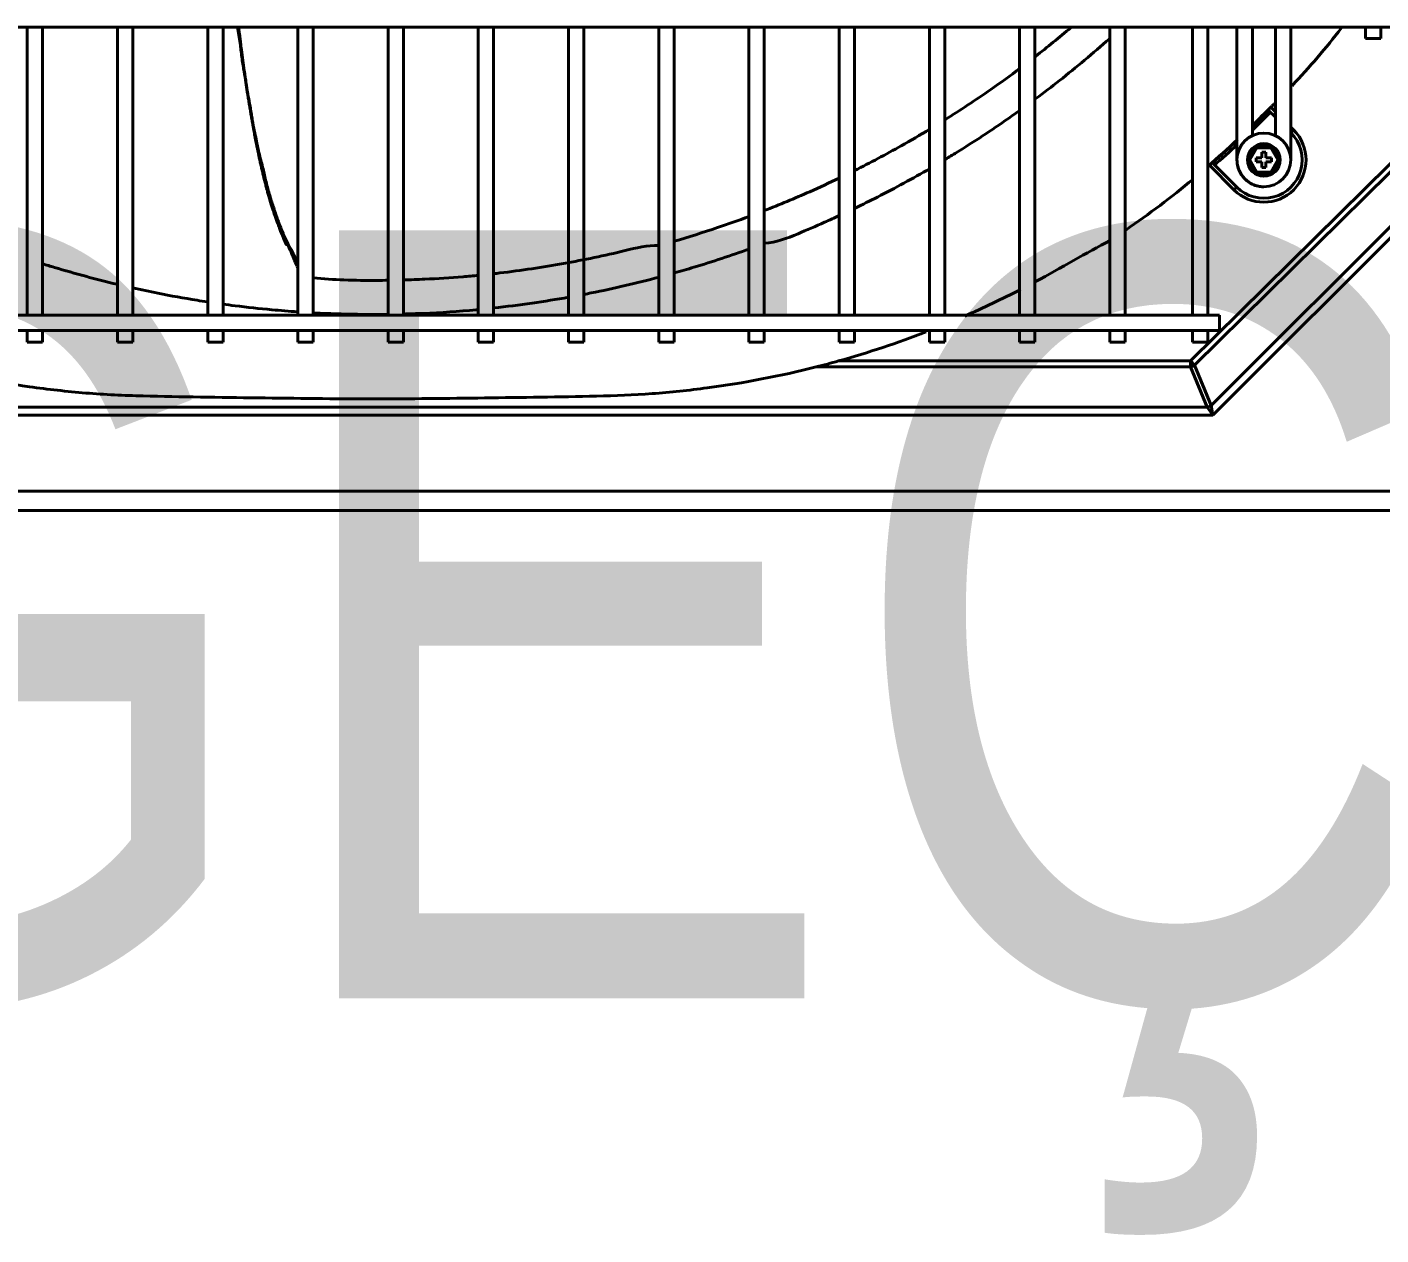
# Model space of a CAD drawing. Extents: x 58467 to 79089, y -33726 to -17391.
# Drawn here: x 72358.9 to 72394.16, y -19504.77 to -19473.31 of the extents above; entities that cross this region are included whole.
import ezdxf

# ---------------------------------------------------------------- set-up
doc = ezdxf.new("R2010")
doc.units = 0
doc.header["$LTSCALE"] = 100
doc.layers.add('+ENTE-ST-DOSEME USTU KONDDRENAJ', color=110, linetype='DOSEMEUSTUKONDENSDRENAJ_LINE', lineweight=40)
doc.layers.add('BA_text_material', color=12, linetype='Continuous')
doc.styles.add('text2', font='arial.ttf', dxfattribs={"width": 0.8})
doc.linetypes.add('DOSEMEUSTUKONDENSDRENAJ_LINE', pattern='A,300,-40,["CD",Standard,S=15,R=0,X=-35,Y=-7.5],0', length=340)

# ---------------------------------------------------------------- blocks, each defined once
blk = doc.blocks.new('2 KAT SOL')
at = {"color": 3}
for p, q in [((54065.897, -32174.396, -3.539), (54184.259, -32174.396, -3.539)), ((54146.707, -32174.395, -3.539), (54146.707, -32181.9, -3.539)), ((54147.107, -32181.9, -3.539), (54147.107, -32174.395, -3.539)), ((54149.058, -32174.395, -3.539), (54149.058, -32181.9, -3.539)), ((54149.458, -32181.9, -3.539), (54149.458, -32174.395, -3.539)), ((54151.408, -32174.395, -3.539), (54151.408, -32181.9, -3.539)), ((54151.808, -32181.9, -3.539), (54151.808, -32174.395, -3.539)), ((54153.757, -32174.395, -3.539), (54153.757, -32181.9, -3.539)), ((54154.157, -32181.9, -3.539), (54154.157, -32174.395, -3.539)), ((54156.107, -32174.395, -3.539), (54156.107, -32181.9, -3.539)), ((54156.507, -32181.9, -3.539), (54156.507, -32174.395, -3.539)), ((54158.457, -32174.395, -3.539), (54158.457, -32181.9, -3.539)), ((54158.856, -32181.9, -3.539), (54158.856, -32174.395, -3.539)), ((54160.806, -32174.395, -3.539), (54160.806, -32181.9, -3.539)), ((54161.206, -32181.9, -3.539), (54161.206, -32174.395, -3.539)), ((54163.156, -32174.395, -3.539), (54163.156, -32181.9, -3.539)), ((54163.556, -32181.9, -3.539), (54163.556, -32174.395, -3.539)), ((54165.505, -32174.395, -3.539), (54165.505, -32181.9, -3.539)), ((54165.905, -32181.9, -3.539), (54165.905, -32174.395, -3.539)), ((54167.855, -32174.395, -3.539), (54167.855, -32181.9, -3.539)), ((54168.255, -32181.9, -3.539), (54168.255, -32174.395, -3.539)), ((54170.205, -32174.395, -3.539), (54170.205, -32181.9, -3.539)), ((54170.605, -32181.9, -3.539), (54170.605, -32174.395, -3.539)), ((54172.554, -32174.395, -3.539), (54172.554, -32181.9, -3.539)), ((54172.954, -32181.9, -3.539), (54172.954, -32174.395, -3.539)), ((54174.904, -32174.403, -3.539), (54174.893, -32174.396, -3.539)), ((54174.904, -32174.395, -3.539), (54174.904, -32181.9, -3.539)), ((54175.304, -32181.9, -3.539), (54175.304, -32174.395, -3.539)), ((54177.061, -32174.395, -3.539), (54177.061, -32181.9, -3.539)), ((54177.46, -32181.9, -3.539), (54177.46, -32174.395, -3.539)), ((54178.218, -32174.396, -3.539), (54178.218, -32175.53, -3.539)), ((54178.618, -32175.53, -3.539), (54178.618, -32174.396, -3.539)), ((54179.217, -32174.395, -3.539), (54179.217, -32175.53, -3.539)), ((54179.617, -32175.53, -3.539), (54179.617, -32174.395, -3.539)), ((54181.567, -32174.396, -3.539), (54181.567, -32174.696, -3.539)), ((54181.967, -32174.696, -3.539), (54181.567, -32174.696, -3.539)), ((54181.967, -32174.696, -3.539), (54181.967, -32174.396, -3.539)), ((54178.218, -32175.221, -3.539), (54178.218, -32176.683, -3.539)), ((54178.618, -32176.683, -3.539), (54178.618, -32175.221, -3.539)), ((54179.217, -32175.53, -3.539), (54179.217, -32175.813, -3.539)), ((54179.617, -32175.813, -3.539), (54179.617, -32175.53, -3.539)), ((54177.004, -32183.089, -3.539), (54184.247, -32175.941, -3.539)), ((54184.357, -32176.051, -3.539), (54177.114, -32183.199, -3.539)), ((54179.217, -32175.813, -3.539), (54179.217, -32176.178, -3.539)), ((54179.617, -32176.178, -3.539), (54179.617, -32175.813, -3.539)), ((54178.218, -32176.461, -3.539), (54178.218, -32177.838, -3.539)), ((54178.618, -32177.221, -3.539), (54178.618, -32176.461, -3.539)), ((54179.217, -32176.178, -3.539), (54179.217, -32176.461, -3.539)), ((54179.217, -32176.178, -3.539), (54179.217, -32176.178, -3.539)), ((54179.217, -32176.178, -3.539), (54179.217, -32176.178, -3.539)), ((54179.217, -32176.461, -3.539), (54179.217, -32177.221, -3.539)), ((54179.617, -32176.178, -3.539), (54179.617, -32176.178, -3.539)), ((54179.617, -32176.461, -3.539), (54179.617, -32176.178, -3.539)), ((54179.617, -32177.852, -3.539), (54179.617, -32176.461, -3.539)), ((54177.548, -32184.247, -3.539), (54185.314, -32176.484, -3.539)), ((54185.571, -32176.527, -3.539), (54177.59, -32184.504, -3.539)), ((54179.217, -32176.74, -3.539), (54179.032, -32176.555, -3.539)), ((54179.102, -32176.483, -3.539), (54179.217, -32176.598, -3.539)), ((54179.617, -32176.998, -3.539), (54179.695, -32177.076, -3.539)), ((54179.624, -32177.147, -3.539), (54179.617, -32177.14, -3.539)), ((54179.695, -32177.076, -3.539), (54179.624, -32177.147, -3.539)), ((54178.492, -32177.854, -3.539), (54178.705, -32177.486, -3.539)), ((54178.734, -32177.536, -3.539), (54178.55, -32177.854, -3.539)), ((54178.705, -32177.486, -3.539), (54179.13, -32177.486, -3.539)), ((54178.734, -32177.536, -3.539), (54178.705, -32177.486, -3.539)), ((54179.101, -32177.536, -3.539), (54178.734, -32177.536, -3.539)), ((54179.13, -32177.486, -3.539), (54179.101, -32177.536, -3.539)), ((54179.285, -32177.854, -3.539), (54179.101, -32177.536, -3.539)), ((54179.13, -32177.486, -3.539), (54179.342, -32177.854, -3.539)), ((54178.705, -32178.222, -3.539), (54178.492, -32177.854, -3.539)), ((54178.55, -32177.854, -3.539), (54178.492, -32177.854, -3.539)), ((54178.55, -32177.854, -3.539), (54178.734, -32178.172, -3.539)), ((54178.717, -32177.804, -3.539), (54178.717, -32177.904, -3.539)), ((54178.867, -32177.804, -3.539), (54178.717, -32177.804, -3.539)), ((54178.967, -32177.654, -3.539), (54178.867, -32177.654, -3.539)), ((54178.867, -32177.804, -3.539), (54178.867, -32177.654, -3.539)), ((54178.967, -32177.654, -3.539), (54178.967, -32177.804, -3.539)), ((54178.967, -32177.804, -3.539), (54179.117, -32177.804, -3.539)), ((54179.101, -32178.172, -3.539), (54179.285, -32177.854, -3.539)), ((54179.117, -32177.804, -3.539), (54179.117, -32177.904, -3.539)), ((54179.342, -32177.854, -3.539), (54179.13, -32178.222, -3.539)), ((54179.342, -32177.854, -3.539), (54179.285, -32177.854, -3.539)), ((54178.14, -32178.631, -3.539), (54177.503, -32177.994, -3.539)), ((54177.578, -32177.929, -3.539), (54178.21, -32178.561, -3.539)), ((54178.734, -32178.172, -3.539), (54178.705, -32178.222, -3.539)), ((54179.13, -32178.222, -3.539), (54178.705, -32178.222, -3.539)), ((54178.867, -32177.904, -3.539), (54178.717, -32177.904, -3.539)), ((54178.734, -32178.172, -3.539), (54179.101, -32178.172, -3.539)), ((54178.867, -32178.054, -3.539), (54178.867, -32177.904, -3.539)), ((54178.967, -32178.054, -3.539), (54178.867, -32178.054, -3.539)), ((54178.967, -32177.904, -3.539), (54178.967, -32178.054, -3.539)), ((54178.967, -32177.904, -3.539), (54179.117, -32177.904, -3.539)), ((54179.13, -32178.222, -3.539), (54179.101, -32178.172, -3.539)), ((54178.14, -32178.631, -3.539), (54178.21, -32178.561, -3.539)), ((54177.76, -32181.9, -3.539), (54072.305, -32181.9, -3.539)), ((54177.76, -32182.1, -3.539), (54177.76, -32181.9, -3.539)), ((54177.76, -32182.3, -3.539), (54177.76, -32182.1, -3.539)), ((54072.305, -32182.3, -3.539), (54177.76, -32182.3, -3.539)), ((54146.707, -32182.3, -3.539), (54146.707, -32182.6, -3.539)), ((54147.107, -32182.6, -3.539), (54147.107, -32182.3, -3.539)), ((54149.058, -32182.3, -3.539), (54149.058, -32182.6, -3.539)), ((54149.458, -32182.6, -3.539), (54149.458, -32182.3, -3.539)), ((54151.408, -32182.3, -3.539), (54151.408, -32182.6, -3.539)), ((54151.808, -32182.6, -3.539), (54151.808, -32182.3, -3.539)), ((54153.757, -32182.3, -3.539), (54153.757, -32182.6, -3.539)), ((54154.157, -32182.6, -3.539), (54154.157, -32182.3, -3.539)), ((54156.107, -32182.3, -3.539), (54156.107, -32182.6, -3.539)), ((54156.507, -32182.6, -3.539), (54156.507, -32182.3, -3.539)), ((54158.457, -32182.3, -3.539), (54158.457, -32182.6, -3.539)), ((54158.856, -32182.6, -3.539), (54158.856, -32182.3, -3.539)), ((54160.806, -32182.3, -3.539), (54160.806, -32182.6, -3.539)), ((54161.206, -32182.6, -3.539), (54161.206, -32182.3, -3.539)), ((54163.156, -32182.3, -3.539), (54163.156, -32182.6, -3.539)), ((54163.556, -32182.6, -3.539), (54163.556, -32182.3, -3.539)), ((54165.505, -32182.3, -3.539), (54165.505, -32182.6, -3.539)), ((54165.905, -32182.6, -3.539), (54165.905, -32182.3, -3.539)), ((54167.855, -32182.3, -3.539), (54167.855, -32182.6, -3.539)), ((54168.255, -32182.6, -3.539), (54168.255, -32182.3, -3.539)), ((54170.205, -32182.3, -3.539), (54170.205, -32182.6, -3.539)), ((54170.605, -32182.6, -3.539), (54170.605, -32182.3, -3.539)), ((54172.554, -32182.3, -3.539), (54172.554, -32182.6, -3.539)), ((54172.954, -32182.6, -3.539), (54172.954, -32182.3, -3.539)), ((54174.904, -32182.3, -3.539), (54174.904, -32182.6, -3.539)), ((54175.304, -32182.6, -3.539), (54175.304, -32182.3, -3.539)), ((54177.061, -32182.3, -3.539), (54177.061, -32182.6, -3.539)), ((54177.46, -32182.6, -3.539), (54177.46, -32182.3, -3.539)), ((54147.107, -32182.6, -3.539), (54146.707, -32182.6, -3.539)), ((54149.458, -32182.6, -3.539), (54149.058, -32182.6, -3.539)), ((54151.808, -32182.6, -3.539), (54151.408, -32182.6, -3.539)), ((54154.157, -32182.6, -3.539), (54153.757, -32182.6, -3.539)), ((54156.507, -32182.6, -3.539), (54156.107, -32182.6, -3.539)), ((54158.856, -32182.6, -3.539), (54158.457, -32182.6, -3.539)), ((54161.206, -32182.6, -3.539), (54160.806, -32182.6, -3.539)), ((54163.556, -32182.6, -3.539), (54163.156, -32182.6, -3.539)), ((54165.905, -32182.6, -3.539), (54165.505, -32182.6, -3.539)), ((54168.255, -32182.6, -3.539), (54167.855, -32182.6, -3.539)), ((54170.605, -32182.6, -3.539), (54170.205, -32182.6, -3.539)), ((54172.954, -32182.6, -3.539), (54172.554, -32182.6, -3.539)), ((54175.304, -32182.6, -3.539), (54174.904, -32182.6, -3.539)), ((54177.46, -32182.6, -3.539), (54177.061, -32182.6, -3.539)), ((54167.842, -32183.089, -3.539), (54177.004, -32183.089, -3.539)), ((54177.004, -32183.089, -3.539), (54177.004, -32183.245, -3.539)), ((54177.004, -32183.089, -3.539), (54177.114, -32183.199, -3.539)), ((54177.004, -32183.245, -3.539), (54167.257, -32183.245, -3.539)), ((54177.438, -32184.292, -3.539), (54177.004, -32183.245, -3.539)), ((54177.114, -32183.199, -3.539), (54177.548, -32184.247, -3.539)), ((54177.59, -32184.504, -3.539), (54072.432, -32184.504, -3.539)), ((54072.585, -32184.292, -3.539), (54177.438, -32184.292, -3.539)), ((54177.59, -32184.504, -3.539), (54177.438, -32184.292, -3.539)), ((54177.548, -32184.247, -3.539), (54177.59, -32184.504, -3.539)), ((54067.032, -32186.483, -3.539), (54183.081, -32186.483, -3.539)), ((54183.081, -32186.983, -3.539), (54067.032, -32186.983, -3.539))]:
    blk.add_line(p, q, dxfattribs=at)
for radius in [0.7, 0.425, 0.425]:
    blk.add_circle((54178.917, -32177.854, -3.539), radius, dxfattribs=at)
at = {"color": 3, "extrusion": (0, 0, -1)}
blk.add_arc((-54178.917, -32177.854, 3.539), 1.1, 135, 315, dxfattribs=at)
at = {"color": 3}
blk.add_arc((54178.917, -32177.854, -3.539), 1, 225, 45, dxfattribs=at)
for centre in [(54177.004, -32183.089, -3.539), (54177.438, -32184.137, -3.539)]:
    blk.add_ellipse(centre, major_axis=(-0.203, -0.084), ratio=0.678598, start_param=1.296782, end_param=1.844811, dxfattribs=at)
for points, knots in [([(54152.189, -32174.395, -3.539), (54152.191, -32174.414, -3.539), (54152.212, -32174.573, -3.539), (54152.252, -32174.777, -3.539), (54152.279, -32175.039, -3.539), (54152.312, -32175.289, -3.539), (54152.358, -32175.553, -3.539), (54152.393, -32175.776, -3.539), (54152.419, -32175.961, -3.539), (54152.445, -32176.129, -3.539), (54152.493, -32176.331, -3.539), (54152.527, -32176.543, -3.539), (54152.556, -32176.738, -3.539), (54152.59, -32176.938, -3.539), (54152.652, -32177.226, -3.539), (54152.696, -32177.459, -3.539), (54152.773, -32177.81, -3.539), (54152.837, -32178.014, -3.539), (54152.888, -32178.251, -3.539), (54152.928, -32178.431, -3.539), (54152.974, -32178.613, -3.539), (54153.018, -32178.76, -3.539), (54153.046, -32178.855, -3.539), (54153.073, -32178.946, -3.539), (54153.114, -32179.069, -3.539), (54153.174, -32179.25, -3.539), (54153.295, -32179.59, -3.539), (54153.447, -32179.964, -3.539), (54153.603, -32180.228, -3.539), (54153.692, -32180.407, -3.539), (54153.74, -32180.506, -3.539), (54153.755, -32180.545, -3.539), (54153.758, -32180.554, -3.539)], [0, 0, 0, 0, 0.008371, 0.069424, 0.094367, 0.121283, 0.179384, 0.232883, 0.253705, 0.270958, 0.305551, 0.345961, 0.367488, 0.389621, 0.435291, 0.515912, 0.532189, 0.589294, 0.613481, 0.639638, 0.667776, 0.697453, 0.714276, 0.72148, 0.744733, 0.767084, 0.80554, 0.900316, 0.940461, 0.976172, 0.994503, 1, 1, 1, 1]), ([(54152.215, -32174.396, -3.539), (54152.219, -32174.426, -3.539), (54152.229, -32174.516, -3.539), (54152.244, -32174.637, -3.539), (54152.262, -32174.788, -3.539), (54152.279, -32174.925, -3.539), (54152.299, -32175.078, -3.539), (54152.317, -32175.214, -3.539), (54152.335, -32175.349, -3.539), (54152.355, -32175.497, -3.539), (54152.374, -32175.629, -3.539), (54152.395, -32175.774, -3.539), (54152.412, -32175.89, -3.539), (54152.434, -32176.035, -3.539), (54152.454, -32176.165, -3.539), (54152.476, -32176.308, -3.539), (54152.497, -32176.437, -3.539), (54152.519, -32176.567, -3.539), (54152.541, -32176.696, -3.539), (54152.563, -32176.825, -3.539), (54152.583, -32176.939, -3.539), (54152.606, -32177.065, -3.539), (54152.626, -32177.175, -3.539), (54152.652, -32177.312, -3.539), (54152.674, -32177.421, -3.539), (54152.701, -32177.556, -3.539), (54152.723, -32177.664, -3.539), (54152.749, -32177.784, -3.539), (54152.772, -32177.89, -3.539), (54152.798, -32178.009, -3.539), (54152.826, -32178.128, -3.539), (54152.851, -32178.233, -3.539), (54152.877, -32178.338, -3.539), (54152.903, -32178.442, -3.539), (54152.93, -32178.545, -3.539), (54152.957, -32178.647, -3.539), (54152.985, -32178.747, -3.539), (54153.014, -32178.846, -3.539), (54153.042, -32178.942, -3.539), (54153.072, -32179.04, -3.539), (54153.103, -32179.136, -3.539), (54153.131, -32179.219, -3.539), (54153.159, -32179.302, -3.539), (54153.191, -32179.395, -3.539), (54153.224, -32179.486, -3.539), (54153.253, -32179.565, -3.539), (54153.283, -32179.643, -3.539), (54153.313, -32179.72, -3.539), (54153.347, -32179.806, -3.539), (54153.377, -32179.88, -3.539), (54153.407, -32179.953, -3.539), (54153.432, -32180.014, -3.539), (54153.458, -32180.074, -3.539), (54153.487, -32180.048, -3.539), (54153.515, -32180.114, -3.539), (54153.543, -32180.18, -3.539), (54153.566, -32180.231, -3.539), (54153.59, -32180.287, -3.539), (54153.61, -32180.333, -3.539), (54153.633, -32180.386, -3.539), (54153.651, -32180.427, -3.539), (54153.672, -32180.474, -3.539), (54153.69, -32180.516, -3.539), (54153.705, -32180.551, -3.539), (54153.721, -32180.588, -3.539), (54153.728, -32180.604, -3.539), (54153.73, -32180.609, -3.539)], [0, 0, 0, 0, 0.011806, 0.035618, 0.047525, 0.071337, 0.089197, 0.107056, 0.124916, 0.142775, 0.166588, 0.178494, 0.202307, 0.214213, 0.238026, 0.255886, 0.273745, 0.291605, 0.309464, 0.327324, 0.345183, 0.357089, 0.380902, 0.392808, 0.416621, 0.428527, 0.45234, 0.464246, 0.482106, 0.499965, 0.517825, 0.535684, 0.547591, 0.56545, 0.58331, 0.595216, 0.613075, 0.630935, 0.642841, 0.660701, 0.67856, 0.690467, 0.702373, 0.720232, 0.738092, 0.749998, 0.761905, 0.779764, 0.79167, 0.80953, 0.821436, 0.833343, 0.845249, 0.857155, 0.875015, 0.886921, 0.898827, 0.910734, 0.92264, 0.934546, 0.946453, 0.958359, 0.970265, 0.982172, 0.994078, 1, 1, 1, 1]), ([(54174.926, -32174.673, -3.539), (54174.915, -32174.682, -3.539), (54174.692, -32174.88, -3.539), (54174.254, -32175.258, -3.539), (54173.615, -32175.776, -3.539), (54173.188, -32176.103, -3.539), (54172.981, -32176.257, -3.539)], [0, 0, 0, 0, 0.017533, 0.356451, 0.69177, 1, 1, 1, 1]), ([(54170.613, -32176.809, -3.539), (54171.012, -32176.559, -3.539), (54171.668, -32176.124, -3.539), (54172.314, -32175.657, -3.539), (54172.566, -32175.467, -3.539)], [0, 0, 0, 0, 0.605389, 1, 1, 1, 1]), ([(54172.572, -32176.556, -3.539), (54172.47, -32176.629, -3.539), (54172.147, -32176.858, -3.539), (54171.596, -32177.231, -3.539), (54171.045, -32177.582, -3.539), (54170.719, -32177.781, -3.539), (54170.622, -32177.839, -3.539)], [0, 0, 0, 0, 0.160934, 0.509713, 0.854631, 1, 1, 1, 1]), ([(54168.259, -32178.131, -3.539), (54168.665, -32177.928, -3.539), (54169.318, -32177.582, -3.539), (54169.966, -32177.204, -3.539), (54170.211, -32177.056, -3.539)], [0, 0, 0, 0, 0.619127, 1, 1, 1, 1]), ([(54178.218, -32177.854, -3.539), (54178.218, -32177.915, -3.539), (54178.232, -32178.028, -3.539), (54178.308, -32178.222, -3.539), (54178.451, -32178.395, -3.539), (54178.638, -32178.505, -3.539), (54178.792, -32178.547, -3.539), (54178.879, -32178.553, -3.539), (54178.914, -32178.553, -3.539)], [0, 0, 0, 0, 0.164287, 0.313707, 0.566616, 0.76053, 0.902583, 1, 1, 1, 1]), ([(54170.221, -32178.077, -3.539), (54169.996, -32178.207, -3.539), (54169.544, -32178.461, -3.539), (54168.893, -32178.804, -3.539), (54168.465, -32179.016, -3.539), (54168.269, -32179.111, -3.539)], [0, 0, 0, 0, 0.352089, 0.704456, 1, 1, 1, 1]), ([(54165.906, -32179.175, -3.539), (54166.301, -32179.021, -3.539), (54166.953, -32178.75, -3.539), (54167.603, -32178.45, -3.539), (54167.859, -32178.327, -3.539)], [0, 0, 0, 0, 0.605591, 1, 1, 1, 1]), ([(54175.312, -32179.687, -3.539), (54175.316, -32179.685, -3.539), (54175.32, -32179.682, -3.539), (54175.927, -32179.264, -3.539), (54176.51, -32178.823, -3.539), (54177.074, -32178.357, -3.539)], [0, 0, 0, 0, 0.006395, 0.006395, 1, 1, 1, 1]), ([(54167.869, -32179.3, -3.539), (54167.738, -32179.361, -3.539), (54167.378, -32179.524, -3.539), (54166.73, -32179.803, -3.539), (54166.207, -32180.009, -3.539), (54165.916, -32180.025, -3.539)], [0, 0, 0, 0, 0.204884, 0.559596, 1, 1, 1, 1]), ([(54163.555, -32179.973, -3.539), (54163.932, -32179.863, -3.539), (54164.582, -32179.659, -3.539), (54165.233, -32179.429, -3.539), (54165.506, -32179.327, -3.539)], [0, 0, 0, 0, 0.58019, 1, 1, 1, 1]), ([(54158.857, -32180.817, -3.539), (54158.91, -32180.811, -3.539), (54159.518, -32180.741, -3.539), (54160.657, -32180.573, -3.539), (54162.036, -32180.284, -3.539), (54162.862, -32180.072, -3.539), (54163.155, -32180.086, -3.539)], [0, 0, 0, 0, 0.037241, 0.424432, 0.796492, 1, 1, 1, 1]), ([(54165.517, -32180.172, -3.539), (54165.04, -32180.343, -3.539), (54164.39, -32180.558, -3.539), (54163.733, -32180.75, -3.539), (54163.562, -32180.798, -3.539)], [0, 0, 0, 0, 0.74118, 1, 1, 1, 1]), ([(54149.05, -32181.094, -3.539), (54148.502, -32180.963, -3.539), (54147.852, -32180.788, -3.539), (54147.208, -32180.591, -3.539), (54147.104, -32180.558, -3.539)], [0, 0, 0, 0, 0.838104, 1, 1, 1, 1]), ([(54154.158, -32180.927, -3.539), (54154.426, -32180.952, -3.539), (54154.983, -32180.99, -3.539), (54155.629, -32180.994, -3.539), (54156.011, -32180.99, -3.539), (54156.108, -32180.988, -3.539)], [0, 0, 0, 0, 0.406262, 0.849224, 1, 1, 1, 1]), ([(54156.509, -32180.98, -3.539), (54156.693, -32180.975, -3.539), (54157.212, -32180.957, -3.539), (54157.86, -32180.914, -3.539), (54158.325, -32180.872, -3.539), (54158.457, -32180.859, -3.539)], [0, 0, 0, 0, 0.282463, 0.794994, 1, 1, 1, 1]), ([(54163.164, -32180.907, -3.539), (54162.579, -32181.063, -3.539), (54161.927, -32181.215, -3.539), (54161.271, -32181.344, -3.539), (54161.208, -32181.356, -3.539)], [0, 0, 0, 0, 0.904429, 1, 1, 1, 1]), ([(54151.402, -32181.552, -3.539), (54151.311, -32181.538, -3.539), (54150.879, -32181.47, -3.539), (54150.228, -32181.353, -3.539), (54149.671, -32181.236, -3.539), (54149.452, -32181.187, -3.539)], [0, 0, 0, 0, 0.138987, 0.661876, 1, 1, 1, 1]), ([(54153.755, -32181.811, -3.539), (54153.529, -32181.795, -3.539), (54152.983, -32181.751, -3.539), (54152.332, -32181.68, -3.539), (54151.909, -32181.624, -3.539), (54151.803, -32181.61, -3.539)], [0, 0, 0, 0, 0.346789, 0.837259, 1, 1, 1, 1]), ([(54158.457, -32181.751, -3.539), (54158.438, -32181.752, -3.539), (54157.96, -32181.798, -3.539), (54157.31, -32181.844, -3.539), (54156.679, -32181.863, -3.539), (54156.507, -32181.867, -3.539)], [0, 0, 0, 0, 0.030504, 0.735974, 1, 1, 1, 1]), ([(54160.81, -32181.43, -3.539), (54160.494, -32181.486, -3.539), (54159.844, -32181.591, -3.539), (54159.192, -32181.673, -3.539), (54158.858, -32181.71, -3.539)], [0, 0, 0, 0, 0.489245, 1, 1, 1, 1]), ([(54155.737, -32181.879, -3.539), (54155.453, -32181.877, -3.539), (54154.926, -32181.872, -3.539), (54154.399, -32181.849, -3.539), (54154.155, -32181.836, -3.539)], [0, 0, 0, 0, 0.537477, 1, 1, 1, 1]), ([(54155.707, -32184.08, -3.539), (54154.71, -32184.074, -3.539), (54153.713, -32184.064, -3.539), (54152.217, -32184.045, -3.539), (54151.719, -32184.037, -3.539), (54150.722, -32184.021, -3.539), (54150.224, -32184.014, -3.539), (54149.227, -32183.989, -3.539), (54148.728, -32183.965, -3.539), (54147.738, -32183.884, -3.539), (54147.249, -32183.829, -3.539), (54145.794, -32183.621, -3.539), (54144.842, -32183.427, -3.539), (54143.907, -32183.18, -3.539)], [0, 0, 0, 0, 0.25, 0.25, 0.375, 0.375, 0.5, 0.5, 0.625, 0.625, 0.75, 0.75, 1, 1, 1, 1]), ([(54167.257, -32183.245, -3.539), (54166.32, -32183.482, -3.539), (54165.375, -32183.663, -3.539), (54163.944, -32183.854, -3.539), (54163.465, -32183.904, -3.539), (54162.503, -32183.976, -3.539), (54162.019, -32183.995, -3.539), (54160.565, -32184.027, -3.539), (54159.593, -32184.04, -3.539), (54157.651, -32184.065, -3.539), (54156.679, -32184.074, -3.539), (54155.707, -32184.08, -3.539)], [0, 0, 0, 0, 0.25, 0.25, 0.375, 0.375, 0.5, 0.5, 0.75, 0.75, 1, 1, 1, 1])]:
    blk.add_open_spline(points, degree=3, knots=knots, dxfattribs=at)
for points in [[(54172.968, -32175.159, -3.539), (54173.28, -32174.916, -3.539), (54173.588, -32174.665, -3.539), (54173.892, -32174.406, -3.539)], [(54179.651, -32175.924, -3.539), (54180.107, -32175.442, -3.539), (54180.537, -32174.94, -3.539), (54180.939, -32174.419, -3.539)], [(54178.631, -32176.945, -3.539), (54178.791, -32176.789, -3.539), (54178.948, -32176.631, -3.539), (54179.104, -32176.471, -3.539)], [(54179.102, -32176.483, -3.539), (54179.119, -32176.465, -3.539), (54179.137, -32176.447, -3.539), (54179.154, -32176.429, -3.539)], [(54179.154, -32176.429, -3.539), (54179.179, -32176.405, -3.539), (54179.204, -32176.38, -3.539), (54179.228, -32176.356, -3.539)], [(54178.62, -32176.967, -3.539), (54178.764, -32176.827, -3.539), (54178.906, -32176.684, -3.539), (54179.046, -32176.54, -3.539)], [(54178.62, -32176.967, -3.539), (54178.759, -32176.831, -3.539), (54178.896, -32176.694, -3.539), (54179.032, -32176.555, -3.539)], [(54178.63, -32177.068, -3.539), (54178.79, -32176.913, -3.539), (54178.948, -32176.756, -3.539), (54179.103, -32176.596, -3.539)], [(54179.032, -32176.555, -3.539), (54179.056, -32176.531, -3.539), (54179.079, -32176.507, -3.539), (54179.102, -32176.483, -3.539)], [(54177.464, -32178.015, -3.539), (54177.724, -32177.791, -3.539), (54177.981, -32177.561, -3.539), (54178.233, -32177.325, -3.539)], [(54177.563, -32177.942, -3.539), (54177.785, -32177.748, -3.539), (54178.005, -32177.55, -3.539), (54178.221, -32177.348, -3.539)], [(54177.578, -32177.929, -3.539), (54177.795, -32177.739, -3.539), (54178.01, -32177.546, -3.539), (54178.221, -32177.348, -3.539)], [(54177.616, -32178.002, -3.539), (54177.824, -32177.821, -3.539), (54178.029, -32177.636, -3.539), (54178.231, -32177.448, -3.539)], [(54177.503, -32177.994, -3.539), (54177.528, -32177.973, -3.539), (54177.553, -32177.951, -3.539), (54177.578, -32177.929, -3.539)], [(54172.97, -32181.023, -3.539), (54173.637, -32180.665, -3.539), (54174.288, -32180.275, -3.539), (54174.918, -32179.953, -3.539)], [(54153.739, -32180.629, -3.539), (54153.746, -32180.641, -3.539), (54153.752, -32180.653, -3.539), (54153.759, -32180.664, -3.539)], [(54171.125, -32181.921, -3.539), (54171.615, -32181.707, -3.539), (54172.098, -32181.477, -3.539), (54172.575, -32181.231, -3.539)], [(54156.107, -32181.874, -3.539), (54155.984, -32181.876, -3.539), (54155.86, -32181.878, -3.539), (54155.737, -32181.879, -3.539)], [(54167.842, -32183.089, -3.539), (54168.618, -32182.872, -3.539), (54169.379, -32182.62, -3.539), (54170.126, -32182.332, -3.539)], [(54167.257, -32183.245, -3.539), (54167.449, -32183.196, -3.539), (54167.646, -32183.144, -3.539), (54167.842, -32183.089, -3.539)]]:
    blk.add_open_spline(points, degree=3, dxfattribs=at)

msp = doc.modelspace()

# ---------------------------------------------------------------- block references
at = {"layer": '+ENTE-ST-DOSEME USTU KONDDRENAJ', "color": 3, "linetype": 'Continuous'}
msp.add_blockref('2 KAT SOL', (18212.194, 12701.082), dxfattribs=at)

# ---------------------------------------------------------------- texts
at = {"layer": 'BA_text_material', "style": 'text2', "width": 0.8}
msp.add_text('SÜZGEÇ', height=20, dxfattribs=at).set_placement((72303.11, -19498.605))

doc.saveas('drawing.dxf')
